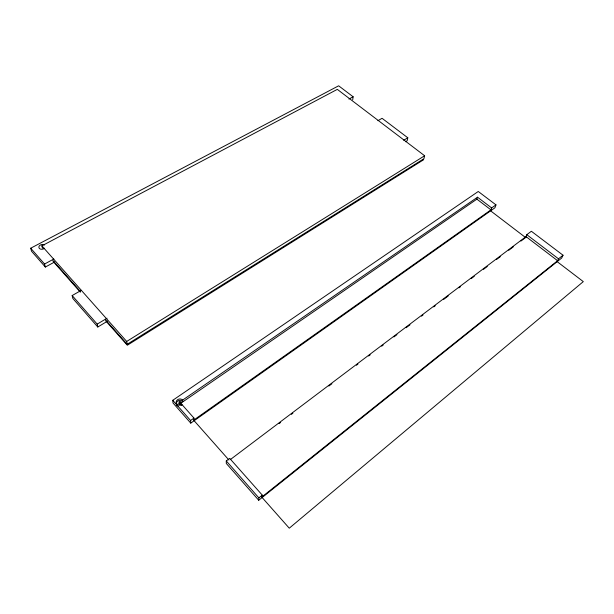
<?xml version="1.0" encoding="UTF-8"?>
<svg xmlns="http://www.w3.org/2000/svg" width="614" height="614" viewBox="0 0 614 614"><rect width="100%" height="100%" fill="white"/><g stroke="black" fill="none" stroke-linecap="round" stroke-linejoin="round"><path stroke-width="0.92" d="M563.03 255.217L561.672 258.049L258.724 500.256L258.878 497.885L226.282 460.953L229.697 458.382L262.308 495.153L262.186 496.734L557.612 260.712L558.51 258.824L563.03 255.217L531.356 231.255L526.797 234.694L525.998 236.605L230.465 459.479M352.697 99.79L353.134 96.774L338.644 85.806L30.7 248.217L31.552 251.256L45.359 267.036L54.623 262.001M377.909 120.682L382.069 118.31L407.803 137.782L407.143 140.76L405.501 141.75M42.466 248.125L41.867 245.846L337.309 89.368L424.635 155.756L423.898 158.727L127.175 344.3L105.57 319.909M180.224 403.221L179.818 404.526L180.654 404.695L181.069 403.383L180.186 402.776L182.765 401.426L182.65 400.082L477.531 197.194L491.645 207.939L490.954 209.873L194.093 419.853L193.978 418.096L181.905 404.48A3.615 3.101 -10.8 0 1 176.87 404.073A3.615 3.101 -10.8 0 1 177.623 399.676A3.615 3.101 -10.8 0 1 182.65 400.082M180.186 402.776A0.783 0.668 -10.9 0 0 179.135 403.268A0.783 0.668 -10.9 0 0 179.779 404.081L180.654 404.695L179.925 403.858L476.886 199.143L477.531 197.194M495.974 204.876L494.93 207.785L190.762 423.123L173.025 402.991L172.749 400.305L478.268 191.484L495.974 204.876L491.645 207.939M258.878 497.885L262.308 495.153M279.109 423.591L280.636 422.44M291.351 414.35L292.886 413.199M328.858 386.045L331.921 383.735M356.412 365.253L357.939 364.094M368.653 356.013L370.188 354.854M381.67 346.189L383.197 345.037M393.912 336.948L396.974 334.638M406.161 327.707L409.991 324.821M421.465 316.156L423 314.997M433.714 306.908L435.242 305.757M443.661 299.402L448.258 295.933M458.973 287.851L460.5 286.692M471.222 278.602L474.277 276.292M483.464 269.362L487.293 266.476M496.473 259.545L500.303 256.652M508.722 250.305L513.312 246.836M520.971 241.056L526.328 237.019M190.762 423.123L190.578 420.498L193.978 418.096M423.66 159.717L127.328 345.237L105.754 320.869M127.175 344.3L126.699 341.453L424.635 155.756M81.301 290.322L72.16 295.549L72.859 298.488L97.795 327.009L107.642 321.076M97.795 327.009L97.196 324.131L107.051 318.213M403.69 140.245L407.803 137.782M45.359 267.036L44.553 264.035L53.825 259.008M348.921 99.061L353.134 96.774M526.797 234.694L558.51 258.824M476.886 199.143L490.954 209.873M525.998 236.605L557.612 260.712M490.279 210.587L525.361 237.372M556.614 261.242L583.3 281.611L289.271 528.193L261.318 496.611M41.867 245.846L126.699 341.453M180.623 404.242L181.552 405.294M52.835 260.367L80.158 291.213M53.088 261.364L80.373 292.195M193.341 419.815L228.922 460.009M172.749 400.305L190.578 420.498M258.724 500.256L226.297 463.455L226.282 460.953M30.7 248.217L44.553 264.035M72.16 295.549L97.196 324.131M176.863 404.066L176.993 405.401M179.127 403.598L179.173 404.043M180.669 402.868L180.708 403.314M181.905 404.48L181.944 404.979M44.523 248.248A3.285 2.349 -11.5 0 1 39.864 248.793A3.285 2.349 -11.5 0 1 39.849 245.4A3.285 2.349 -11.5 0 1 44.507 245.017M177.983 406.153A3.6 3.101 -10.9 0 1 177.246 401.433A3.6 3.101 -10.9 0 1 182.765 401.426M179.818 404.526L179.779 404.081L179.818 404.534M179.472 402.707A0.783 0.668 -10.8 0 0 180.531 401.94A0.783 0.668 -10.8 0 0 179.288 401.564A0.783 0.668 -10.8 0 0 179.472 402.707M179.603 404.488A0.775 0.668 -10.9 0 0 180.693 403.751A0.775 0.668 -10.9 0 0 179.472 403.329A0.775 0.668 -10.9 0 0 179.603 404.488"/></g></svg>
